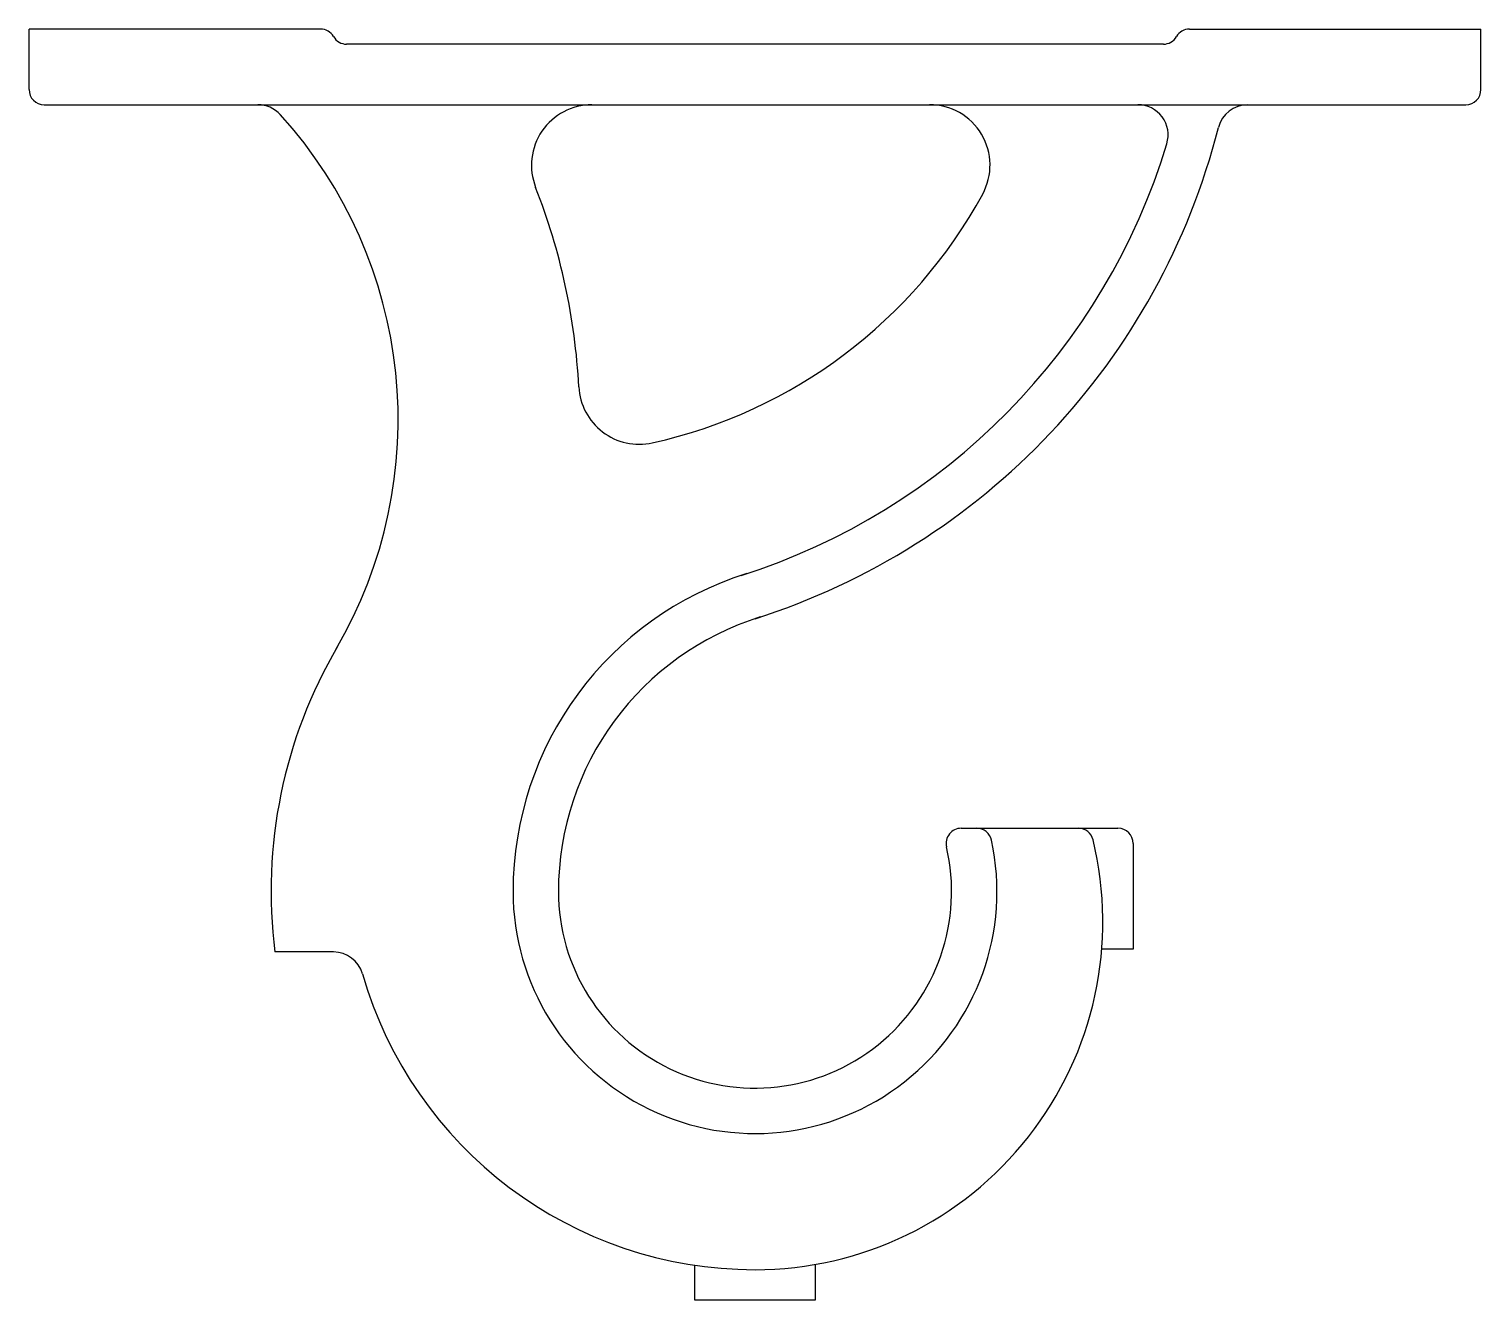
# Model space of a CAD drawing. Header units: millimetres. Extents: x 125.6 to 221.6, y 63.5 to 147.5.
import ezdxf

# ---------------------------------------------------------------- set-up
doc = ezdxf.new("R2010")
doc.units = ezdxf.units.MM

msp = doc.modelspace()

# ---------------------------------------------------------------- linework, layer by layer
for p, q in [((125.621, 143.521), (125.621, 147.521)), ((144.889, 147.521), (125.621, 147.521)), ((202.353, 147.521), (221.621, 147.521)), ((221.621, 143.521), (221.621, 147.521)), ((200.621, 146.521), (146.621, 146.521)), ((126.621, 142.521), (220.621, 142.521)), ((187.256, 94.697), (197.621, 94.697)), ((198.621, 93.697), (198.621, 86.697)), ((145.746, 86.521), (141.872, 86.521)), ((198.621, 86.697), (196.548, 86.697))]:
    msp.add_line(p, q)
msp.add_lwpolyline([(169.621, 65.818), (169.621, 63.521), (177.621, 63.521), (177.621, 65.871)])
for centre, radius, start, end in [((144.889, 146.521), 1, 30, 90), ((146.621, 147.521), 1, 210, 270), ((200.621, 147.521), 1, 270, 330), ((202.353, 146.521), 1, 90, 150), ((126.621, 143.521), 1, 180, 270), ((220.621, 143.521), 1, 270, 0), ((140.754, 140.521), 2, 42.25126, 90), ((162.84, 138.521), 4, 90, 201.45673), ((185.161, 138.521), 4, 331.43127, 90), ((198.936, 140.521), 2, 343.17392, 90), ((206.201, 140.521), 2, 90, 165.68495), ((120.028, 121.694), 30, 329.61714, 42.25126), ((159.692, 152.389), 46, 287.62618, 345.68495), ((159.692, 152.389), 43, 287.62618, 343.17392), ((120.028, 121.694), 42, 2.96804, 21.45673), ((159.692, 152.389), 33, 282.49561, 331.43127), ((165.966, 124.076), 4, 182.96804, 282.49561), ((179.621, 90.521), 22, 107.30122, 180), ((179.621, 90.521), 19, 107.30122, 180), ((173.621, 90.521), 32, 149.62949, 187.18076), ((187.256, 93.697), 1, 90, 193.11455), ((188.281, 93.697), 1, 12.22622, 90), ((195.003, 93.697), 1, 13.60926, 90), ((197.621, 93.697), 1, 0, 90), ((173.621, 90.521), 16, 180, 12.22622), ((173.621, 90.521), 13, 180, 13.11455), ((173.621, 88.521), 23, 270, 13.60926), ((145.746, 84.521), 2, 16.01339, 90), ((173.621, 92.521), 27, 196.01339, 270)]:
    msp.add_arc(centre, radius, start, end)

doc.saveas('drawing.dxf')
